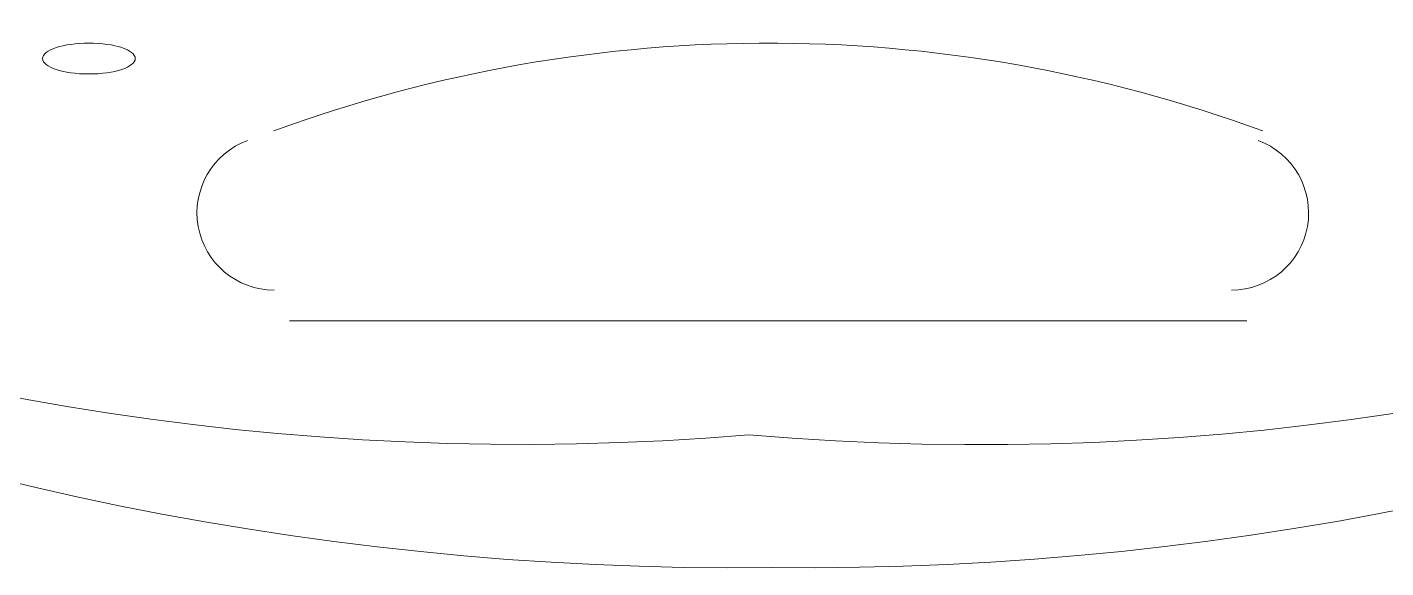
# Model space of a CAD drawing. Header units: metres. Extents: x 29 to 86.9, y -23.2 to 39.7.
# Drawn here: x 75.6364 to 75.744, y -16.0036 to -15.9607 of the extents above; entities that cross this region are included whole.
import ezdxf

# ---------------------------------------------------------------- set-up
doc = ezdxf.new("R2010")
doc.units = ezdxf.units.M
doc.header["$LTSCALE"] = 100
doc.layers.get('0').update_dxf_attribs({"color": 254})
doc.layers.add('Arqui', color=8, linetype='Continuous', lineweight=0)

# ---------------------------------------------------------------- blocks, each defined once
blk = doc.blocks.new('A$C9582355f')
at = {"layer": 'Arqui'}
for points in [[(46.5219064603736, 7.253904008137852, 0.2538010257354681), (46.71092155296554, 7.170920373601803, 0.2538010257354741), (46.90055660515753, 7.253904008137852)], [(46.51976218274962, 7.250555223602078, 0.2278580694968408), (46.71269497980558, 7.16040018499416, 0.2278580694965202), (46.90514648278162, 7.250555223602078)]]:
    blk.add_lwpolyline(points, format="xyb", dxfattribs=at)
blk.add_lwpolyline([(46.75036113276559, 7.179950311393895), (46.71367713276555, 7.179950311393895), (46.67454753276553, 7.179950311393895)], dxfattribs=at)
for centre, radius, start, end in [((46.71245438313946, 7.088240110592324), 0.1137206110543921, 89.72536242479313, 110.1434163143116), ((46.71245428239177, 7.088240110593688), 0.1137206110531206, 69.85658368555401, 90.2746375753111), ((46.67332470205309, 7.188509930555938), 0.006113965719915754, 110.1486469459699, 270.0000887260187), ((46.74913834223406, 7.1885098911348), 0.006113979740627554, 269.9999112681384, 69.85135306679243)]:
    blk.add_arc(centre, radius, start, end, dxfattribs=at)
for points in [[(46.65865113276556, 7.201960711393895), (46.65662512435762, 7.201960711393895), (46.65498273276552, 7.201413239377871), (46.65498273276552, 7.200737911393844)], [(46.66231953276559, 7.200737911393844), (46.66231953276559, 7.201413239377871), (46.66067714117361, 7.201960711393895), (46.65865113276556, 7.201960711393895)], [(46.65498273276552, 7.200737911393844), (46.65498273276552, 7.200062583409817), (46.65662512435762, 7.199515111393794), (46.65865113276556, 7.199515111393794)], [(46.65865113276556, 7.199515111393794), (46.66067714117361, 7.199515111393794), (46.66231953276559, 7.200062583409817), (46.66231953276559, 7.200737911393844)]]:
    blk.add_open_spline(points, degree=3, dxfattribs=at)

msp = doc.modelspace()

# ---------------------------------------------------------------- block references
msp.add_blockref('A$C9582355f', (28.98266172889876, -23.16396569870889))

doc.saveas('drawing.dxf')
